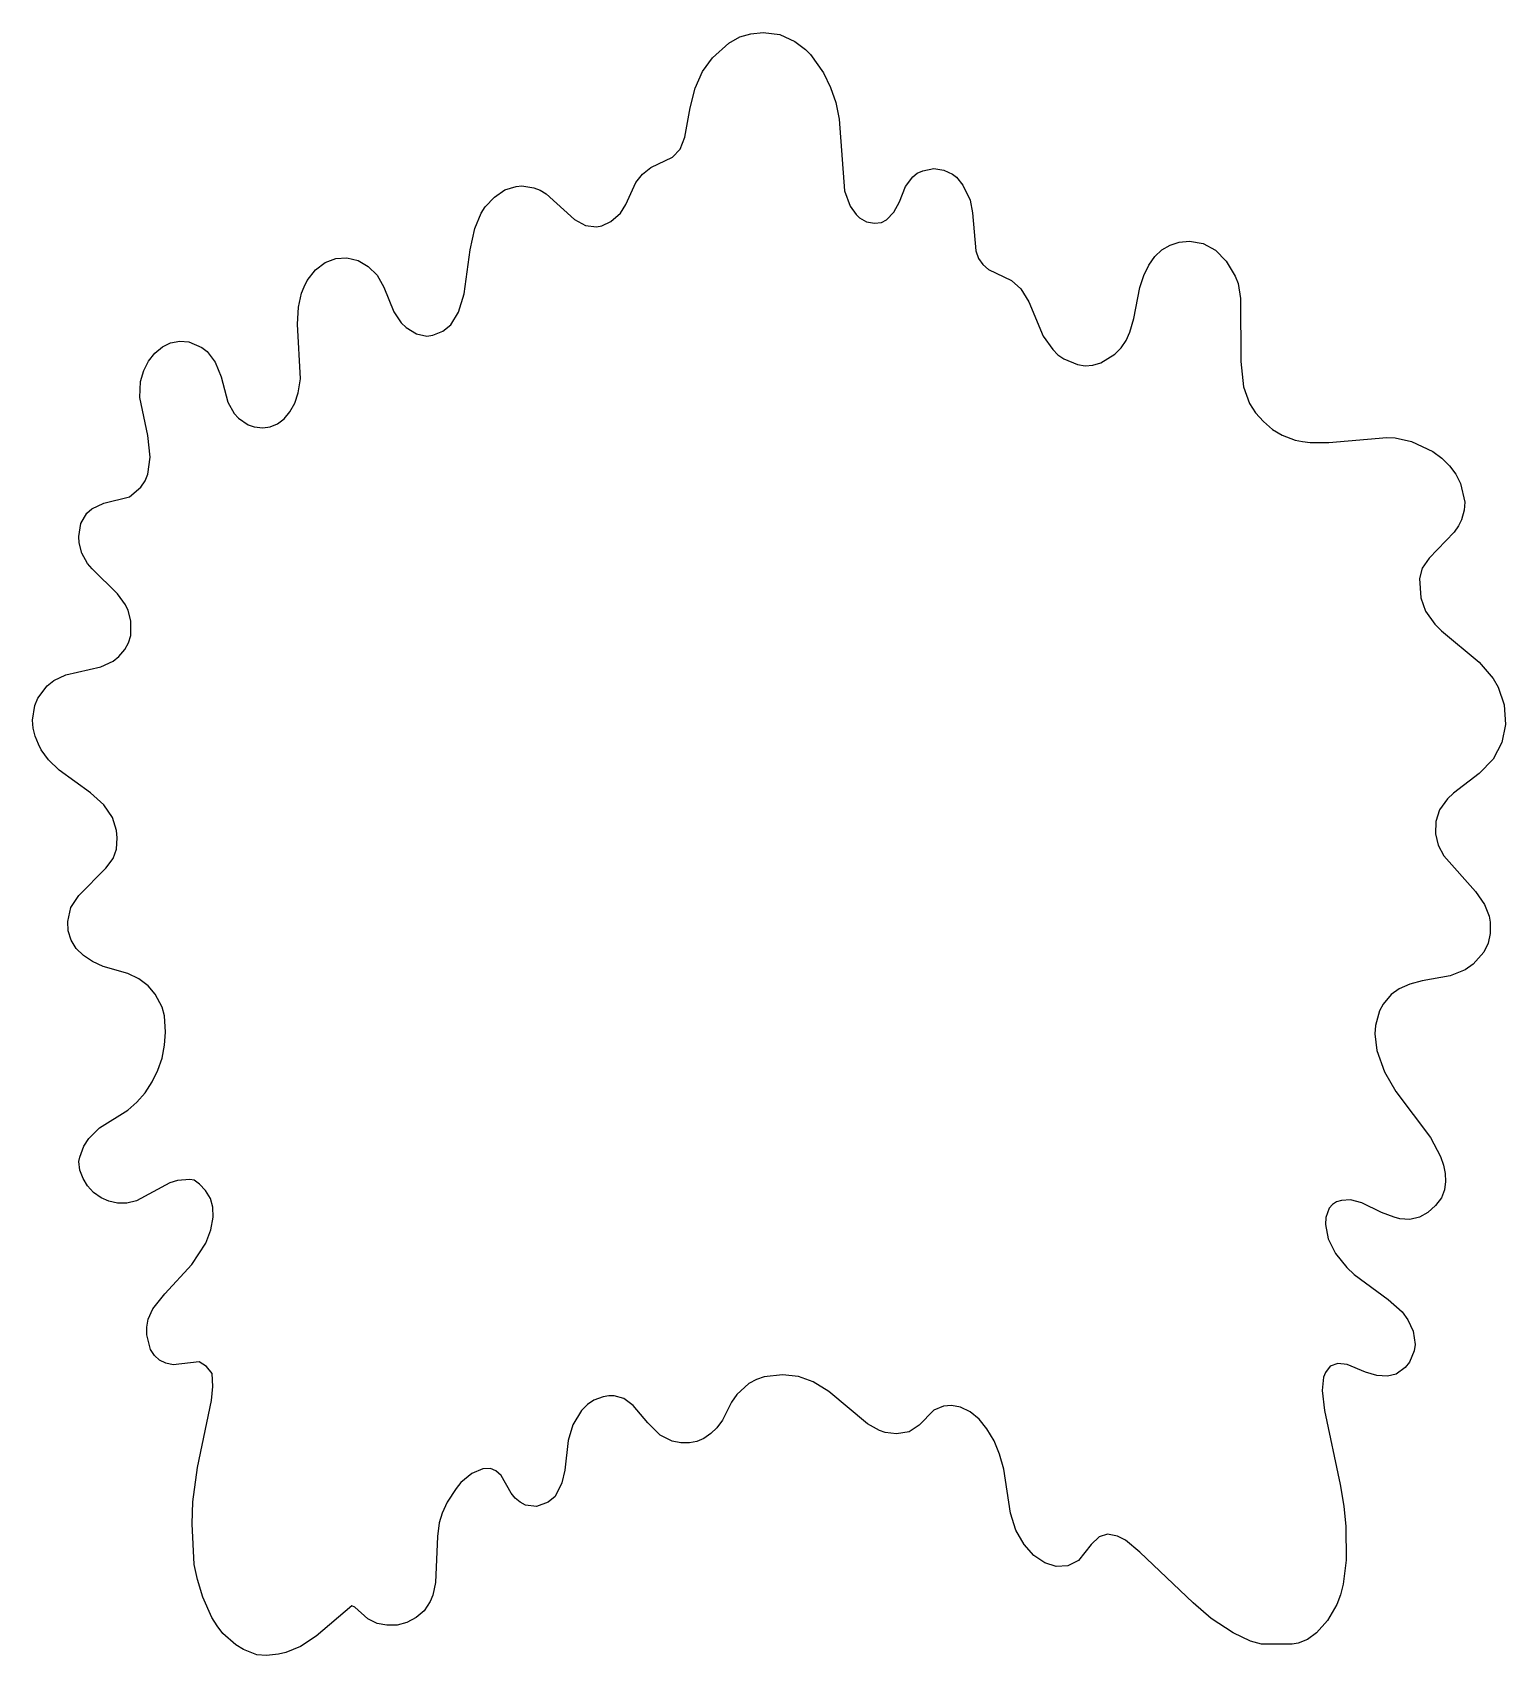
# Model space of a CAD drawing. Header units: millimetres. Extents: x 0 to 272, y 0 to 300.
import ezdxf

# ---------------------------------------------------------------- set-up
doc = ezdxf.new("R2010")
doc.units = ezdxf.units.MM
doc.layers.add('CUT', color=7, linetype='CONTINUOUS')

msp = doc.modelspace()

# ---------------------------------------------------------------- linework, layer by layer
at = {"layer": 'CUT'}
msp.add_lwpolyline([(41.4387, 0.1121), (38.986, 1.0977), (37.5866, 1.9528), (35.1967, 4.0436), (34.1085, 5.4774), (33.1258, 7.0324), (31.4864, 10.7963), (30.4702, 14.0301), (29.9065, 16.8081), (29.493, 24.3696), (29.606, 28.4314), (30.5023, 34.7427), (33.11, 47.1453), (33.3334, 49.7141), (33.1951, 52.1597), (32.1733, 53.4154), (30.8152, 54.2855), (26.0087, 53.7319), (24.62, 54.0364), (23.4809, 54.5844), (22.5346, 55.4864), (21.8024, 56.5644), (21.1042, 59.2627), (21.1048, 60.7194), (21.4041, 62.1868), (22.2522, 64.0899), (24.4349, 66.8401), (29.4404, 72.2963), (32.0214, 76.2117), (32.9595, 78.6639), (33.3683, 81.018), (33.3374, 82.8618), (32.8781, 84.4793), (31.977, 85.9351), (30.8577, 87.1326), (29.8758, 87.8475), (29.0812, 87.9579), (26.8224, 87.7801), (25.3921, 87.3778), (19.2517, 84.0156), (17.4244, 83.5993), (15.703, 83.6068), (14.13, 83.9826), (12.6673, 84.6188), (11.2965, 85.5914), (10.1672, 86.8058), (9.3428, 88.1577), (8.7611, 89.7314), (8.5752, 91.3452), (8.7284, 92.1386), (9.4892, 94.1221), (10.3844, 95.5968), (12.4133, 97.5508), (17.6242, 100.791), (19.3132, 102.2551), (20.7941, 104.0241), (22.0876, 106.0144), (23.1591, 108.1879), (23.9355, 110.4337), (24.4185, 112.7938), (24.6072, 115.2015), (24.3895, 118.2513), (23.9563, 119.8537), (22.6769, 122.2358), (21.3693, 123.7669), (19.6536, 125.0482), (17.644, 126.0738), (13.0821, 127.349), (11.0736, 128.2584), (9.4007, 129.3617), (8.0878, 130.6724), (7.1403, 132.2372), (6.604, 133.9198), (6.5245, 135.6992), (7.0752, 138.2533), (8.5807, 140.5112), (13.5758, 145.5083), (14.9378, 147.3466), (15.516, 149.0594), (15.6582, 151.1643), (15.5427, 152.4931), (14.7606, 154.8736), (13.1595, 157.2203), (10.725, 159.4725), (4.9314, 163.6612), (2.9862, 165.5697), (1.6098, 167.4295), (1.1062, 168.4284), (0.4938, 169.9207), (0.1476, 171.4303), (0, 172.8846), (0.4192, 175.6082), (0.9704, 176.9358), (2.7294, 179.2191), (3.963, 180.2137), (6.1354, 181.2617), (12.6211, 182.7548), (14.9249, 183.7722), (15.971, 184.6322), (17.0504, 185.9375), (17.7618, 187.1864), (18.153, 188.5645), (18.1918, 191.2737), (17.6964, 193.1849), (17.2005, 194.2133), (15.6992, 196.2567), (11.0082, 200.8742), (10.1677, 201.8732), (9.1241, 203.7368), (8.6173, 205.6963), (8.5751, 206.8094), (8.9608, 209.2493), (10.0655, 211.1239), (10.9646, 211.9407), (13.1887, 213.0065), (17.9328, 214.1421), (20.042, 215.9603), (20.8076, 217.1067), (21.3436, 218.3803), (21.7352, 221.5064), (21.2956, 225.5262), (19.8404, 232.5072), (19.9472, 235.5096), (20.5598, 237.5201), (21.4368, 239.2723), (22.6206, 240.7241), (23.9985, 241.8715), (25.5301, 242.6382), (27.2118, 242.9512), (28.9091, 242.7946), (31.2805, 241.7618), (32.2635, 241.0097), (33.7775, 239.0744), (34.8367, 236.3205), (36.1102, 231.6865), (37.285, 229.5471), (38.0632, 228.6882), (39.8321, 227.4797), (40.983, 227.0945), (42.5565, 226.8917), (43.9473, 227.106), (45.2816, 227.6678), (46.5225, 228.6127), (47.5749, 229.8818), (48.4506, 231.4866), (49.0803, 233.3817), (49.5161, 236.0058), (48.9944, 246.0767), (49.1472, 249.2271), (49.7067, 251.8021), (50.2016, 252.9915), (50.7794, 254.1463), (52.2961, 256.1513), (54.0581, 257.4617), (56.0361, 258.1986), (58.1153, 258.3487), (60.1519, 257.8467), (62.0285, 256.7715), (63.6709, 255.1254), (64.9301, 252.9069), (66.7571, 248.3677), (68.1482, 246.3339), (69.0381, 245.4769), (70.9609, 244.3158), (72.8943, 243.8885), (74.0002, 244.0676), (75.8495, 244.8129), (77.3265, 245.9531), (78.7356, 248.2818), (79.7627, 251.6665), (80.8764, 259.8023), (81.7467, 263.7679), (82.8914, 266.6132), (83.6193, 267.7549), (85.372, 269.5823), (87.3002, 270.8956), (89.3461, 271.5424), (90.4453, 271.6235), (92.611, 271.2875), (93.8004, 270.8695), (94.9103, 270.2002), (100.142, 265.4492), (102.1892, 264.2896), (104.1918, 264.0652), (105.1853, 264.284), (106.883, 265.0628), (108.6443, 266.6136), (109.6207, 268.174), (111.5066, 272.2435), (112.7285, 273.819), (114.2404, 275.0246), (118.2505, 276.9576), (119.6479, 278.4265), (120.5605, 280.6595), (121.5239, 286.0758), (122.4683, 289.7291), (123.831, 292.7859), (125.6493, 295.3175), (128.679, 298.048), (130.7002, 299.1732), (132.7535, 299.7769), (134.9841, 300), (138.1093, 299.6509), (140.8903, 298.3486), (142.8175, 296.8661), (143.7385, 295.9116), (146.1521, 292.5605), (147.4716, 289.851), (148.4605, 287.0345), (149.0569, 283.9775), (150.0704, 270.7166), (151.1098, 267.8862), (152.1981, 266.3512), (152.8184, 265.7381), (154.1005, 265.0158), (155.5838, 264.7664), (156.8719, 264.8858), (157.7751, 265.395), (159.1542, 266.8136), (160.2242, 268.7005), (161.2948, 271.5527), (162.6545, 273.3321), (163.4957, 273.9795), (164.4936, 274.4543), (166.5518, 274.8318), (168.4064, 274.562), (169.9926, 273.8267), (170.7079, 273.267), (171.9092, 271.8031), (173.2418, 268.9983), (173.668, 266.6678), (174.3359, 259.6093), (174.8128, 258.2177), (175.5897, 257.1271), (176.6548, 256.2113), (180.8803, 254.1764), (182.6236, 252.5896), (184.0962, 250.233), (186.7432, 243.8652), (188.5077, 241.4102), (189.4775, 240.443), (190.5843, 239.6911), (193.1176, 238.6224), (194.5288, 238.4064), (195.9258, 238.5086), (197.4153, 238.9629), (200.007, 240.5518), (201.1374, 241.7181), (202.0643, 243.035), (202.7878, 244.6187), (203.5142, 247.1298), (204.6337, 252.873), (205.346, 255.0925), (206.2649, 257.0134), (207.3697, 258.5744), (208.703, 259.8197), (210.2052, 260.6814), (211.8575, 261.209), (213.7898, 261.4071), (216.2919, 260.9865), (218.5654, 259.7407), (220.5915, 257.7255), (222.2261, 254.9623), (222.8049, 253.6114), (223.1872, 250.8436), (223.2999, 239.1558), (223.7388, 234.5231), (224.8859, 231.4498), (225.9941, 229.6846), (227.4583, 228.0772), (229.1527, 226.6437), (230.9146, 225.5646), (233.2915, 224.6458), (234.6513, 224.3782), (236.0595, 224.1953), (239.5407, 224.2327), (250.2596, 225.1656), (251.8085, 225.0476), (254.8044, 224.3722), (258.7473, 222.572), (260.414, 221.3274), (261.8185, 219.9288), (262.9987, 218.3746), (263.89, 216.638), (264.6514, 213.1575), (264.5334, 211.697), (264.0357, 209.9062), (263.5133, 208.7865), (262.6758, 207.6373), (258.0543, 202.8259), (256.803, 200.9538), (256.2972, 199.0894), (256.5159, 195.5191), (257.3811, 193.0457), (259.1271, 190.6272), (260.3465, 189.3733), (267.2969, 183.613), (269.895, 180.5677), (270.8294, 178.9698), (271.9484, 175.7248), (272.1799, 172.1081), (271.4881, 168.7302), (269.8859, 165.6967), (267.3096, 163.0089), (262.5893, 159.4082), (261.4846, 158.3368), (259.9861, 156.306), (259.2817, 154.1446), (259.2432, 151.8797), (259.7284, 149.7881), (260.7864, 147.7944), (266.6463, 141.1972), (268.286, 138.8302), (269.1624, 136.6747), (269.3499, 135.5634), (269.3445, 133.4341), (268.9638, 131.6572), (268.1451, 129.9887), (266.1962, 127.7775), (264.7095, 126.7426), (261.9782, 125.625), (256.7726, 124.6873), (254.4908, 124.0714), (252.5549, 123.2347), (251.031, 122.1534), (249.5702, 120.3742), (248.9161, 119.183), (248.1739, 116.4372), (248.0601, 114.9228), (248.385, 111.8547), (249.8315, 107.8767), (251.941, 104.2525), (258.305, 95.7683), (260.1674, 92.2322), (260.7336, 90.6361), (261.0329, 89.0967), (261.0714, 87.5999), (260.9176, 86.0835), (260.3342, 84.6024), (259.2205, 83.1793), (257.7977, 81.9144), (256.2738, 81.0411), (254.524, 80.6199), (252.6759, 80.7269), (251.6063, 81.0014), (249.2883, 81.8986), (245.622, 83.693), (243.5088, 84.232), (241.8796, 84.1122), (240.9782, 83.8433), (240.2026, 83.3563), (239.5683, 82.6645), (238.9702, 80.9567), (238.9283, 79.692), (239.4283, 77.0511), (240.764, 74.3356), (242.84, 71.7502), (244.2051, 70.4567), (250.5189, 65.8213), (253.0637, 63.5384), (254.1532, 62.0205), (255.0859, 59.9685), (255.478, 57.4869), (255.3163, 56.297), (254.4355, 54.2389), (253.6417, 53.2541), (251.9679, 52.0247), (250.3431, 51.6464), (248.4266, 51.7546), (246.3211, 52.3987), (242.9265, 53.8038), (241.2023, 53.992), (239.8001, 53.4676), (238.8877, 52.3208), (238.5453, 51.4299), (238.3279, 49.0121), (238.7324, 45.2685), (241.6418, 31.614), (242.3151, 27.609), (242.6881, 23.8788), (242.7248, 17.6402), (242.1659, 13.2061), (241.6661, 11.2459), (241.0173, 9.4636), (239.2692, 6.4508), (237.2259, 4.2097), (235.5718, 2.9388), (233.8579, 2.2871), (232.7814, 2.1252), (227.0989, 2.093), (225.0425, 2.667), (221.833, 4.1972), (217.7773, 6.8236), (214.4663, 9.719), (204.5888, 19.1118), (201.9785, 21.3087), (200.5087, 22.0398), (198.649, 22.4054), (197.0988, 21.9173), (195.6416, 20.5356), (193.2518, 17.5843), (191.3156, 16.6074), (189.1615, 16.483), (187.053, 17.1324), (185.0112, 18.5176), (183.2158, 20.5357), (181.7184, 23.1737), (180.6954, 26.3205), (179.4706, 34.4503), (178.6822, 37.2311), (177.6688, 39.6921), (176.368, 41.891), (174.9, 43.688), (173.2571, 45.0383), (171.4948, 45.9192), (169.7858, 46.196), (168.3126, 46.0887), (166.571, 45.3531), (163.8525, 42.5517), (161.9613, 41.3781), (159.6419, 40.9796), (157.5799, 41.2408), (156.4928, 41.6026), (154.2987, 42.8174), (147.1231, 48.8044), (144.2539, 50.61), (141.5509, 51.6026), (138.6053, 51.9022), (135.1862, 51.4915), (133.754, 51.0243), (132.3804, 50.2772), (130.1469, 48.2181), (129.1821, 46.8051), (127.4762, 43.5061), (126.4494, 42.0991), (125.3627, 41.011), (124.0793, 40.0949), (122.7656, 39.571), (121.3761, 39.3066), (119.8106, 39.3397), (118.2113, 39.6441), (116.0005, 40.744), (113.6724, 42.9857), (110.9893, 46.2254), (109.261, 47.5029), (107.5087, 48.0188), (106.5036, 48.0246), (105.4269, 47.8351), (103.7309, 47.1806), (102.5778, 46.4117), (101.4496, 45.3194), (99.8165, 42.6212), (98.9836, 39.7558), (98.3452, 34.2893), (97.8122, 31.9045), (96.5648, 29.4102), (95.2969, 28.3314), (93.1185, 27.5558), (91.0844, 27.8195), (90.1326, 28.3227), (89.2154, 29.0748), (88.4429, 30.0398), (86.5748, 33.2806), (85.6309, 34.1501), (84.6153, 34.5759), (83.1929, 34.4944), (81.1992, 33.6439), (79.1775, 31.9623), (78.2575, 30.899), (76.6166, 28.3275), (75.6965, 26.3366), (75.1564, 24.5002), (74.8592, 21.9876), (74.4488, 13.4845), (73.9952, 11.165), (73.4618, 9.9748), (72.3502, 8.2853), (70.8857, 7.0111), (69.202, 6.1306), (67.4019, 5.6412), (65.4548, 5.599), (63.6759, 5.9435), (61.9629, 6.781), (59.5921, 8.9581), (59.0387, 9.1914), (52.4141, 3.5601), (49.5176, 1.6565), (46.8366, 0.5393), (45.4664, 0.2313), (43.236, 0)], close=True, dxfattribs=at)

doc.saveas('drawing.dxf')
